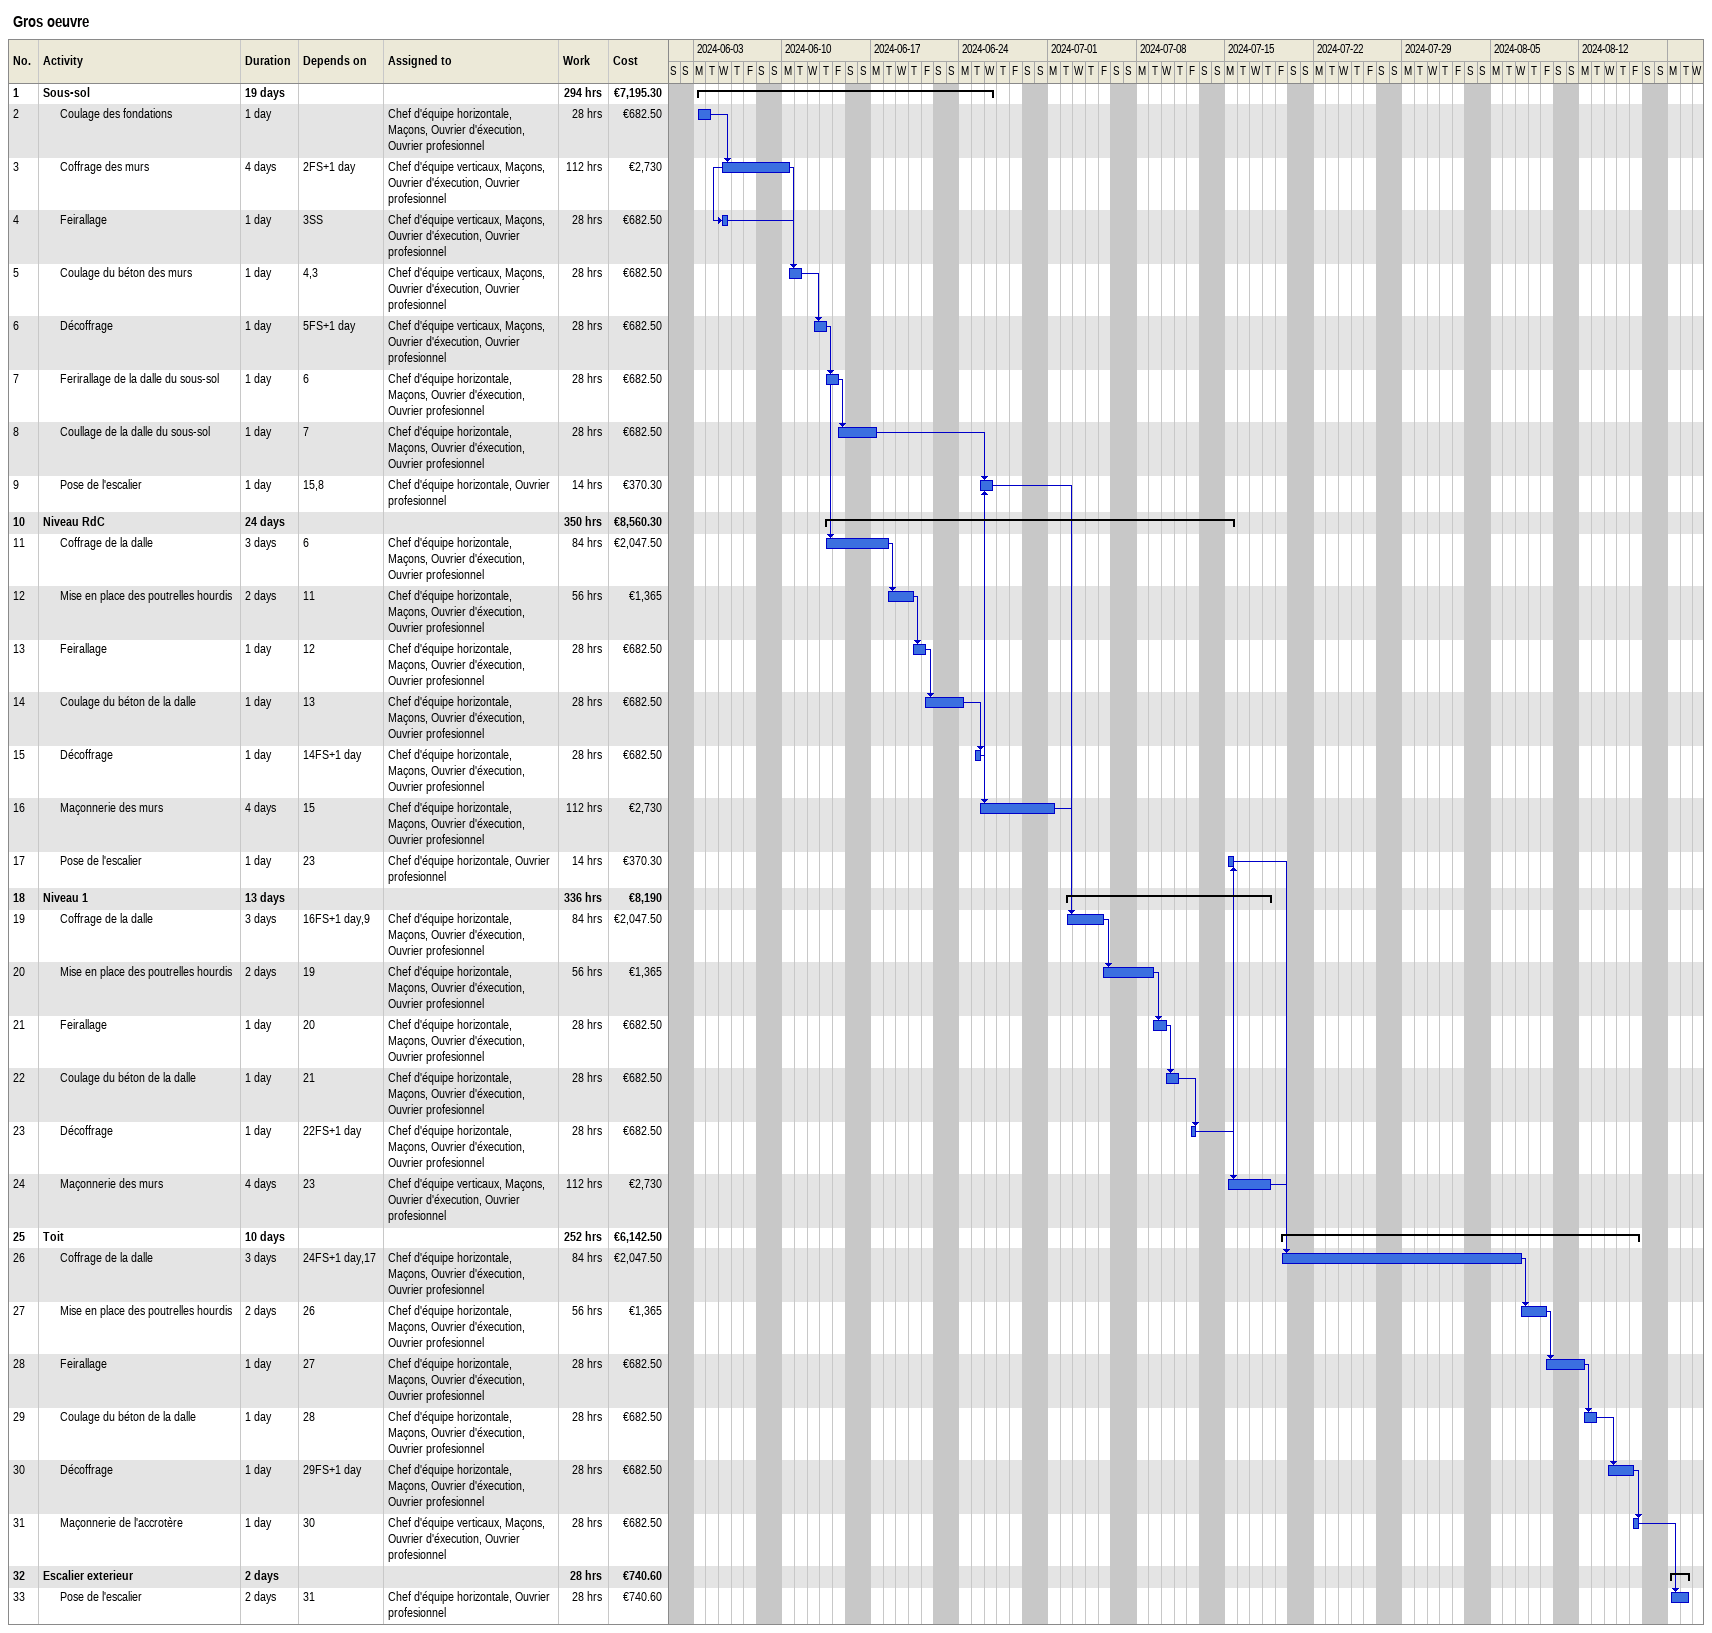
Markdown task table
Gros oeuvre

| ID | Level | Task | Duration | Start | Finish | Predecessors | Resources | Work (h) | Cost (€) |
|---|---|---|---|---|---|---|---|---|---|
| 1 | 1 | **Sous-sol** | 19d | 2024-06-03 | 2024-06-26 |  |  | 294 | 7195.30 |
| 2 | 2 | Coulage des fondations | 1d | 2024-06-03 | 2024-06-04 |  | Chef d'équipe horizontale, Maçons, Ouvrier d'éxecution, Ouvrier profesionnel | 28 | 682.50 |
| 3 | 2 | Coffrage des murs | 4d | 2024-06-05 | 2024-06-10 | 2FS+1d | Chef d'équipe verticaux, Maçons, Ouvrier d'éxecution, Ouvrier profesionnel | 112 | 2730 |
| 4 | 2 | Feirallage | 1d | 2024-06-05 | 2024-06-05 | 3SS | Chef d'équipe verticaux, Maçons, Ouvrier d'éxecution, Ouvrier profesionnel | 28 | 682.50 |
| 5 | 2 | Coulage du béton des murs | 1d | 2024-06-10 | 2024-06-11 | 4, 3 | Chef d'équipe verticaux, Maçons, Ouvrier d'éxecution, Ouvrier profesionnel | 28 | 682.50 |
| 6 | 2 | Décoffrage | 1d | 2024-06-12 | 2024-06-13 | 5FS+1d | Chef d'équipe verticaux, Maçons, Ouvrier d'éxecution, Ouvrier profesionnel | 28 | 682.50 |
| 7 | 2 | Ferirallage de la dalle du sous-sol | 1d | 2024-06-13 | 2024-06-14 | 6 | Chef d'équipe horizontale, Maçons, Ouvrier d'éxecution, Ouvrier profesionnel | 28 | 682.50 |
| 8 | 2 | Coullage de la dalle du sous-sol | 1d | 2024-06-14 | 2024-06-17 | 7 | Chef d'équipe horizontale, Maçons, Ouvrier d'éxecution, Ouvrier profesionnel | 28 | 682.50 |
| 9 | 2 | Pose de l'escalier | 1d | 2024-06-25 | 2024-06-26 | 15, 8 | Chef d'équipe horizontale, Ouvrier profesionnel | 14 | 370.30 |
| 10 | 1 | **Niveau RdC** | 24d | 2024-06-13 | 2024-07-15 |  |  | 350 | 8560.30 |
| 11 | 2 | Coffrage de la dalle | 3d | 2024-06-13 | 2024-06-18 | 6 | Chef d'équipe horizontale, Maçons, Ouvrier d'éxecution, Ouvrier profesionnel | 84 | 2047.50 |
| 12 | 2 | Mise en place des poutrelles hourdis | 2d | 2024-06-18 | 2024-06-20 | 11 | Chef d'équipe horizontale, Maçons, Ouvrier d'éxecution, Ouvrier profesionnel | 56 | 1365 |
| 13 | 2 | Feirallage | 1d | 2024-06-20 | 2024-06-21 | 12 | Chef d'équipe horizontale, Maçons, Ouvrier d'éxecution, Ouvrier profesionnel | 28 | 682.50 |
| 14 | 2 | Coulage du béton de la dalle | 1d | 2024-06-21 | 2024-06-24 | 13 | Chef d'équipe horizontale, Maçons, Ouvrier d'éxecution, Ouvrier profesionnel | 28 | 682.50 |
| 15 | 2 | Décoffrage | 1d | 2024-06-25 | 2024-06-25 | 14FS+1d | Chef d'équipe horizontale, Maçons, Ouvrier d'éxecution, Ouvrier profesionnel | 28 | 682.50 |
| 16 | 2 | Maçonnerie des murs | 4d | 2024-06-25 | 2024-07-01 | 15 | Chef d'équipe horizontale, Maçons, Ouvrier d'éxecution, Ouvrier profesionnel | 112 | 2730 |
| 17 | 2 | Pose de l'escalier | 1d | 2024-07-15 | 2024-07-15 | 23 | Chef d'équipe horizontale, Ouvrier profesionnel | 14 | 370.30 |
| 18 | 1 | **Niveau 1** | 13d | 2024-07-02 | 2024-07-18 |  |  | 336 | 8190 |
| 19 | 2 | Coffrage de la dalle | 3d | 2024-07-02 | 2024-07-05 | 16FS+1d, 9 | Chef d'équipe horizontale, Maçons, Ouvrier d'éxecution, Ouvrier profesionnel | 84 | 2047.50 |
| 20 | 2 | Mise en place des poutrelles hourdis | 2d | 2024-07-05 | 2024-07-09 | 19 | Chef d'équipe horizontale, Maçons, Ouvrier d'éxecution, Ouvrier profesionnel | 56 | 1365 |
| 21 | 2 | Feirallage | 1d | 2024-07-09 | 2024-07-10 | 20 | Chef d'équipe horizontale, Maçons, Ouvrier d'éxecution, Ouvrier profesionnel | 28 | 682.50 |
| 22 | 2 | Coulage du béton de la dalle | 1d | 2024-07-10 | 2024-07-11 | 21 | Chef d'équipe horizontale, Maçons, Ouvrier d'éxecution, Ouvrier profesionnel | 28 | 682.50 |
| 23 | 2 | Décoffrage | 1d | 2024-07-12 | 2024-07-12 | 22FS+1d | Chef d'équipe horizontale, Maçons, Ouvrier d'éxecution, Ouvrier profesionnel | 28 | 682.50 |
| 24 | 2 | Maçonnerie des murs | 4d | 2024-07-15 | 2024-07-18 | 23 | Chef d'équipe verticaux, Maçons, Ouvrier d'éxecution, Ouvrier profesionnel | 112 | 2730 |
| 25 | 1 | **Toit** | 10d | 2024-07-19 | 2024-08-16 |  |  | 252 | 6142.50 |
| 26 | 2 | Coffrage de la dalle | 3d | 2024-07-19 | 2024-08-07 | 24FS+1d, 17 | Chef d'équipe horizontale, Maçons, Ouvrier d'éxecution, Ouvrier profesionnel | 84 | 2047.50 |
| 27 | 2 | Mise en place des poutrelles hourdis | 2d | 2024-08-07 | 2024-08-09 | 26 | Chef d'équipe horizontale, Maçons, Ouvrier d'éxecution, Ouvrier profesionnel | 56 | 1365 |
| 28 | 2 | Feirallage | 1d | 2024-08-09 | 2024-08-12 | 27 | Chef d'équipe horizontale, Maçons, Ouvrier d'éxecution, Ouvrier profesionnel | 28 | 682.50 |
| 29 | 2 | Coulage du béton de la dalle | 1d | 2024-08-12 | 2024-08-13 | 28 | Chef d'équipe horizontale, Maçons, Ouvrier d'éxecution, Ouvrier profesionnel | 28 | 682.50 |
| 30 | 2 | Décoffrage | 1d | 2024-08-14 | 2024-08-16 | 29FS+1d | Chef d'équipe horizontale, Maçons, Ouvrier d'éxecution, Ouvrier profesionnel | 28 | 682.50 |
| 31 | 2 | Maçonnerie de l'accrotère | 1d | 2024-08-16 | 2024-08-16 | 30 | Chef d'équipe verticaux, Maçons, Ouvrier d'éxecution, Ouvrier profesionnel | 28 | 682.50 |
| 32 | 1 | **Escalier exterieur** | 2d | 2024-08-19 | 2024-08-20 |  |  | 28 | 740.60 |
| 33 | 2 | Pose de l'escalier | 2d | 2024-08-19 | 2024-08-20 | 31 | Chef d'équipe horizontale, Ouvrier profesionnel | 28 | 740.60 |
